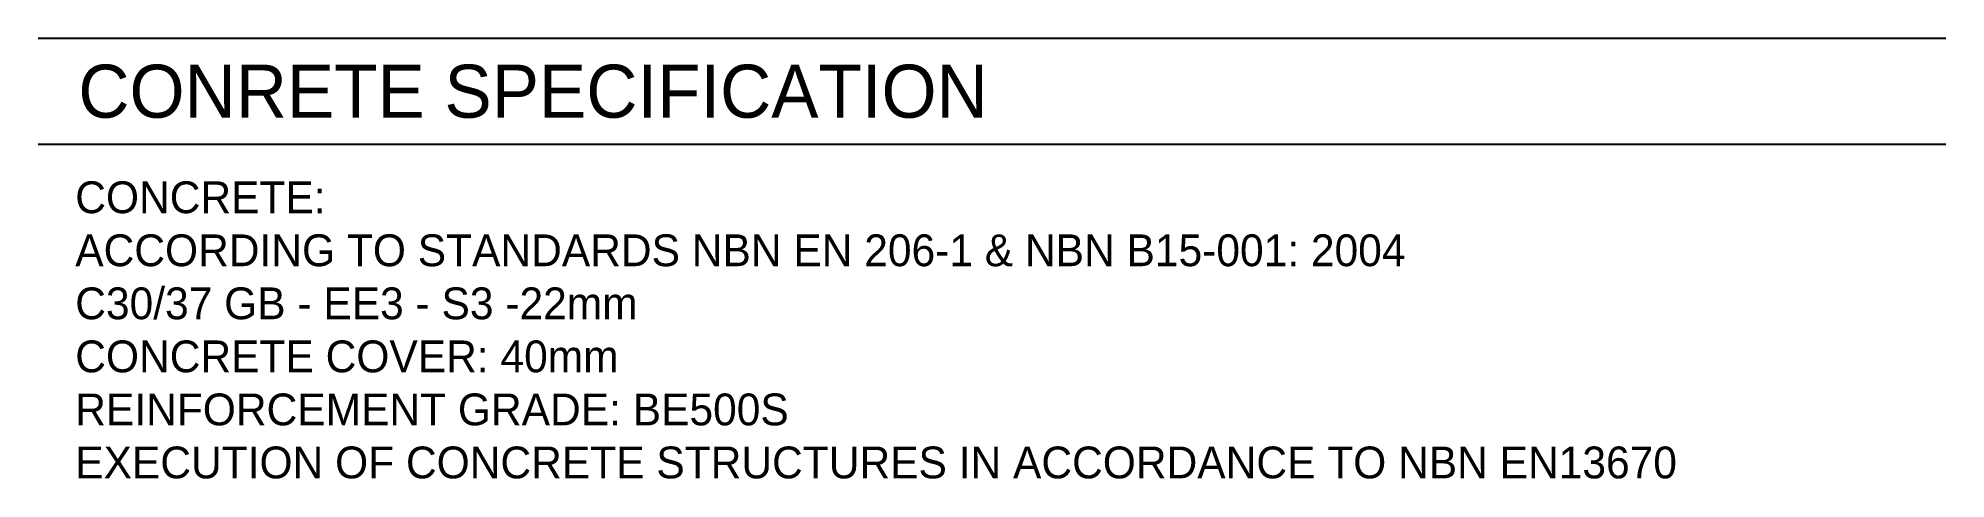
# Model space of a CAD drawing. Header units: millimetres. Extents: x 0 to 180, y -42 to 0.
import ezdxf

# ---------------------------------------------------------------- set-up
doc = ezdxf.new("R2010")
doc.units = ezdxf.units.MM

# ---------------------------------------------------------------- blocks, each defined once
blk = doc.blocks.new('*U1')
at = {"transparency": 33554687}
for p, q in [((0, 0), (180, 0)), ((0, -10), (180, -10))]:
    blk.add_line(p, q, dxfattribs=at)
at = {"color": 6, "transparency": 33554687}
blk.add_attdef('HEADING', (3.79, -7.5), '', height=5, dxfattribs=at)

msp = doc.modelspace()

# ---------------------------------------------------------------- block references
at = {"transparency": 33554687}
msp.add_blockref('*U1', (0, 0), dxfattribs=at).add_auto_attribs({'HEADING': 'CONRETE SPECIFICATION'})

# ---------------------------------------------------------------- texts
at = {"transparency": 33554687, "insert": (3.5, -13.5), "char_height": 3, "attachment_point": 1}
msp.add_mtext('CONCRETE:\\PACCORDING TO STANDARDS NBN EN 206-1 & NBN B15-001: 2004\\PC30/37 GB - EE3 - S3 -22mm\\PCONCRETE COVER: 40mm\\PREINFORCEMENT GRADE: BE500S\\PEXECUTION OF CONCRETE STRUCTURES IN ACCORDANCE TO NBN EN13670', dxfattribs=at)

doc.saveas('drawing.dxf')
